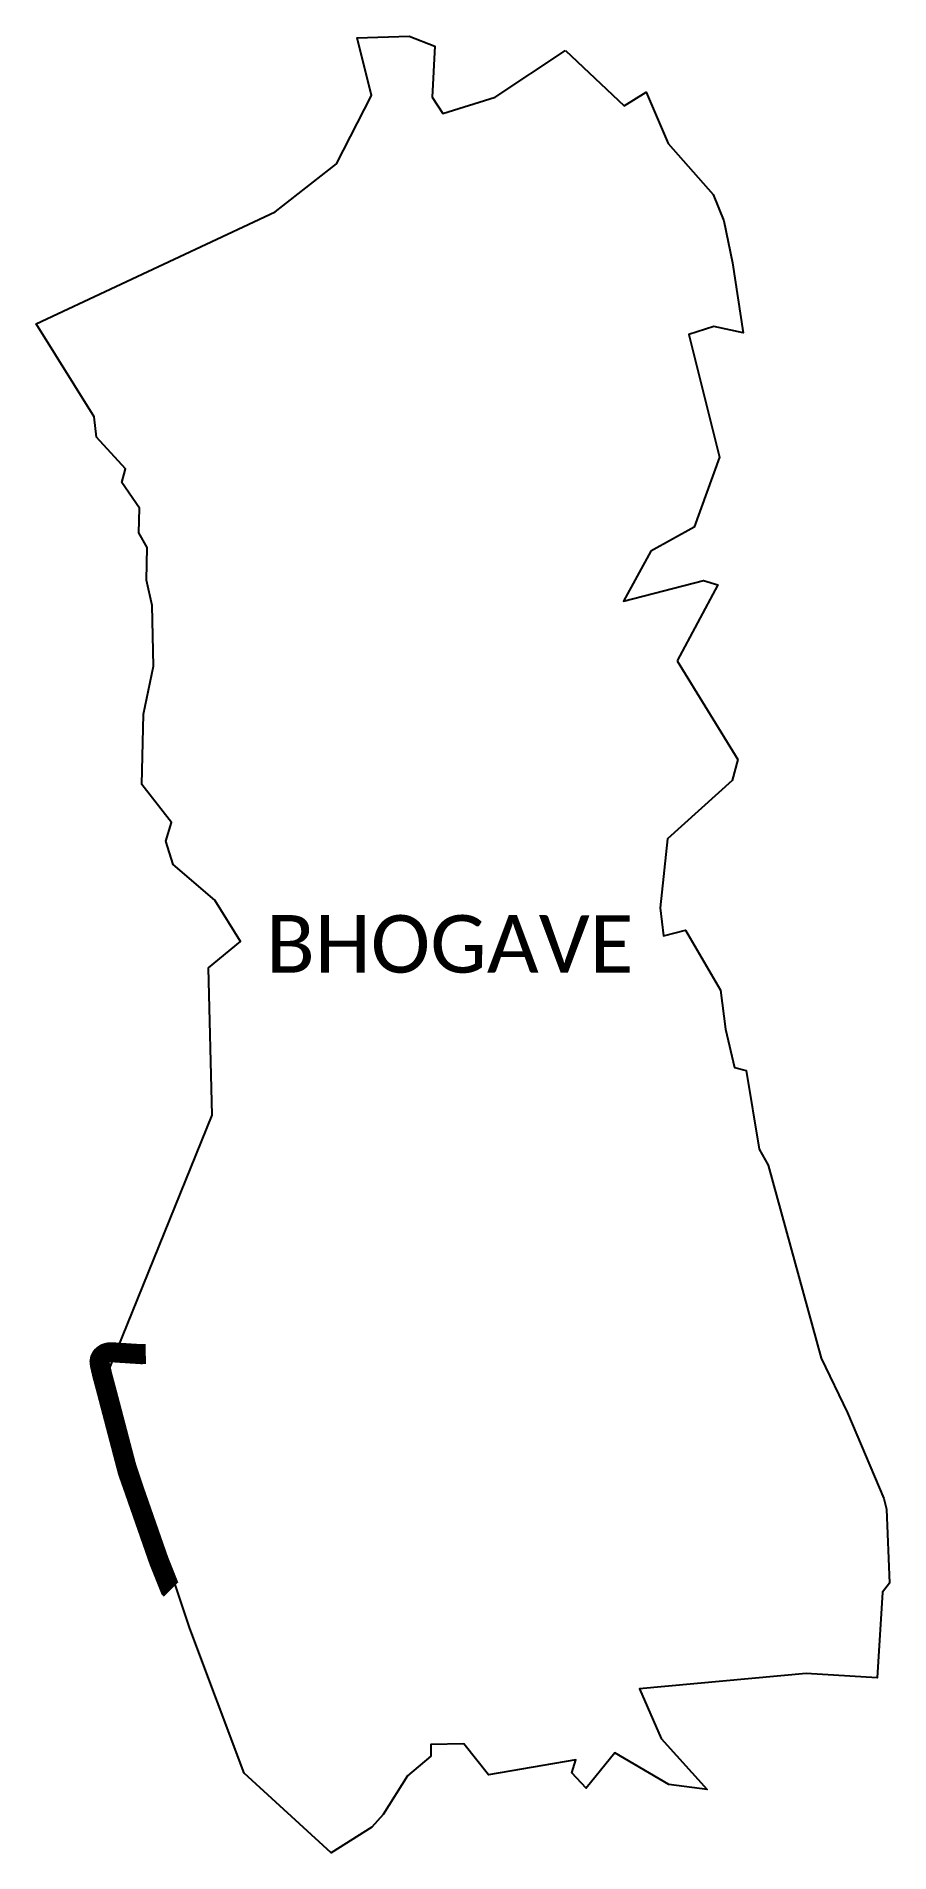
# Model space of a CAD drawing. Header units: metres. Extents: x 339559 to 341688, y 1763441 to 1767972.
import ezdxf

# ---------------------------------------------------------------- set-up
doc = ezdxf.new("R2010")
doc.units = ezdxf.units.M
for name, color, linetype in [('ARTIFICIALLY PROTECTED', 10, 'Continuous'), ('village', 3, 'Continuous'), ('VILLAGE NAME', 250, 'Continuous')]:
    doc.layers.add(name, color=color, linetype=linetype)

msp = doc.modelspace()

# ---------------------------------------------------------------- linework, layer by layer
at = {"color": 3}
for points in [[(341308.7, 1766167.6), (341294.8, 1766115.8), (341133.6, 1765970.2), (341115.1, 1765797.7), (341124, 1765728), (341178.7, 1765742), (341265.9, 1765592.8), (341278.1, 1765495), (341301.1, 1765400), (341329.7, 1765392.3), (341362.1, 1765196.1), (341384.5, 1765155.8), (341516.7, 1764674.6), (341582.7, 1764538.8), (341673.2, 1764324.9), (341680.2, 1764298.4), (341687.7, 1764113.7), (341669.6, 1764091.5), (341656.4, 1763877.1), (341479.4, 1763887.9), (341064, 1763850), (341118.1, 1763726.3), (341232.7, 1763599.1), (341137, 1763611.3), (341001.9, 1763690.1), (340930.6, 1763601.9), (340895, 1763640.3), (340904.8, 1763672.6), (340687.1, 1763635.1), (340625.2, 1763713), (340543.6, 1763711.1), (340543.1, 1763681.8), (340485.5, 1763632.8), (340424.7, 1763536.8), (340395.9, 1763505), (340294.9, 1763441.3), (340077.8, 1763639.6), (339942, 1764000.5), (339733.2, 1764628.4), (339997.5, 1765280.5), (339988.8, 1765648.1), (340068.6, 1765713.8), (340004.7, 1765817.1), (339900.7, 1765906.4), (339882.6, 1765964.6), (339896.1, 1766010.5), (339822.2, 1766106), (339826.4, 1766280.7), (339851.9, 1766400.6), (339848.4, 1766552.5), (339834.3, 1766615.6), (339836.1, 1766696.4), (339814.8, 1766733.7), (339816.9, 1766795.3), (339772.8, 1766859.1), (339781.5, 1766893.4), (339709.7, 1766972.4), (339703.7, 1767022.4), (339559.3, 1767254.7), (340154.8, 1767533.9), (340308.1, 1767653.9), (340395.1, 1767824.6), (340359.7, 1767967.9), (340489.6, 1767971.8), (340553.4, 1767947.3), (340546.7, 1767820), (340573.5, 1767779), (340703.5, 1767820), (340879.1, 1767936.1)], [(341025.9, 1767798.4), (341080.7, 1767832.8), (341135.5, 1767704.8), (341247.9, 1767577.4), (341273.7, 1767511.8), (341295.8, 1767406.5), (341322.6, 1767232.5), (341248.8, 1767247.8), (341187, 1767227.8), (341263.4, 1766921.7), (341200, 1766747.3), (341092.4, 1766688), (341024.2, 1766562.8), (341223.4, 1766614.8), (341258.8, 1766604), (341157.5, 1766413.7)]]:
    msp.add_lwpolyline(points, dxfattribs=at)
at = {"layer": 'ARTIFICIALLY PROTECTED', "const_width": 50, "flags": 128}
msp.add_lwpolyline([(339832.3, 1764685), (339820.9, 1764684.7), (339799.4, 1764686.1), (339777.9, 1764687.5), (339748.1, 1764689.4), (339740, 1764689), (339735.5, 1764688.1), (339731.4, 1764686.6), (339725.6, 1764682.9), (339722.2, 1764679.7), (339719.7, 1764676), (339718.2, 1764673), (339717.6, 1764669.8), (339717, 1764666.6), (339717.9, 1764657.9), (339724, 1764631.7), (339735.3, 1764589.4), (339765.9, 1764472.8), (339787.3, 1764391.3), (339803.4, 1764345.6), (339864.9, 1764169.4), (339892.6, 1764100.1), (339895.1, 1764097.6)], dxfattribs=at)
at = {"layer": 'village', "color": 3}
for points in [[(340879.1, 1767936.1), (341025.9, 1767798.4)], [(341157.5, 1766413.7), (341308.7, 1766167.6)]]:
    msp.add_lwpolyline(points, dxfattribs=at)

# ---------------------------------------------------------------- texts
at = {"layer": 'VILLAGE NAME', "insert": (340132.1, 1765780), "char_height": 143.7, "attachment_point": 1, "rotation": 359.9793}
msp.add_mtext_dynamic_manual_height_columns('{\\fCalibri|b0|i0|c0|p34;BHOGAVE}', width=1418, gutter_width=718.5, heights=[0], dxfattribs=at)

doc.saveas('drawing.dxf')
